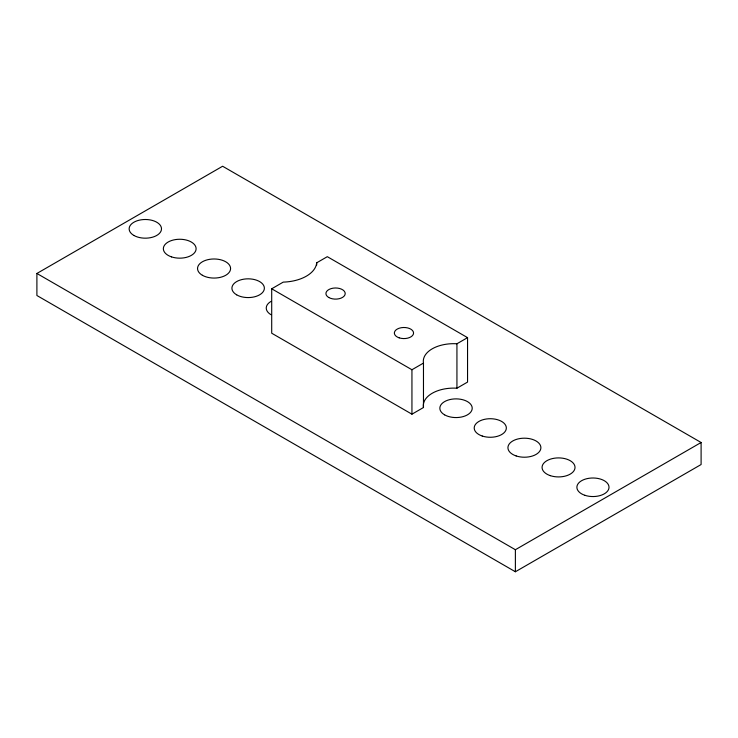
<?xml version="1.0" encoding="UTF-8"?>
<svg xmlns="http://www.w3.org/2000/svg" width="738" height="738" viewBox="0 0 738 738"><rect width="100%" height="100%" fill="white"/><g stroke="black" fill="none" stroke-linecap="round" stroke-linejoin="round"><path stroke-width="1.11" d="M36.9 273.466L222.618 166.244L701.1 442.496L701.1 464.534L515.382 571.756L36.9 295.504L36.9 273.466L515.382 549.718L701.1 442.496M271.704 288.789L283.235 282.119A35.396 20.443 0 0 0 316.694 262.811L327.312 256.676L467.551 337.644L467.551 382.081L456.933 388.206A30.442 17.574 0 0 0 423.474 407.524L411.942 414.184L271.704 333.216L271.704 288.789L411.942 369.747L423.474 363.087A30.442 17.574 0 0 1 456.933 343.77L467.551 337.644M515.382 549.718L515.382 571.756M456.933 343.77L456.933 388.206M423.474 363.087L423.474 407.524M411.942 369.747L411.942 414.184M316.694 262.811L316.694 265.09M271.012 314.702A16.282 9.4 0 0 1 271.012 301.408M328.742 297.488A9.649 5.572 0 0 0 344.886 294.988A9.649 5.572 0 0 0 333.069 288.171A9.649 5.572 0 0 0 328.742 297.488M399.157 337.838A9.603 5.544 0 0 0 413.566 333.041A9.603 5.544 0 0 0 399.157 328.235A9.603 5.544 0 0 0 399.157 337.838M584.911 495.309A16.07 9.28 0 0 0 609.016 487.274A16.07 9.28 0 0 0 584.911 479.239A16.07 9.28 0 0 0 584.911 495.309M550.308 475.65A16.476 9.511 0 0 0 575.022 467.412A16.476 9.511 0 0 0 550.308 459.174A16.476 9.511 0 0 0 550.308 475.65M482.237 436.029A16.07 9.28 0 0 0 506.342 427.994A16.07 9.28 0 0 0 482.237 419.959A16.07 9.28 0 0 0 482.237 436.029M444.571 414.83A16.199 9.354 0 0 0 471.665 410.642A16.199 9.354 0 0 0 451.831 399.193A16.199 9.354 0 0 0 444.571 414.83M236.658 294.822A16.227 9.373 0 0 0 263.817 290.624A16.227 9.373 0 0 0 243.937 279.149A16.227 9.373 0 0 0 236.658 294.822M202.378 275.274A16.531 9.548 0 0 0 230.025 270.994A16.531 9.548 0 0 0 209.786 259.306A16.531 9.548 0 0 0 202.378 275.274M171.557 256.898A16.365 9.446 0 0 0 196.105 248.715A16.365 9.446 0 0 0 171.557 240.523A16.365 9.446 0 0 0 171.557 256.898M516.166 455.946A16.485 9.52 0 0 0 540.889 447.708A16.485 9.52 0 0 0 516.166 439.461A16.485 9.52 0 0 0 516.166 455.946M133.873 235.44A16.181 9.345 0 0 0 160.949 231.252A16.181 9.345 0 0 0 141.133 219.813A16.181 9.345 0 0 0 133.873 235.44"/></g></svg>
